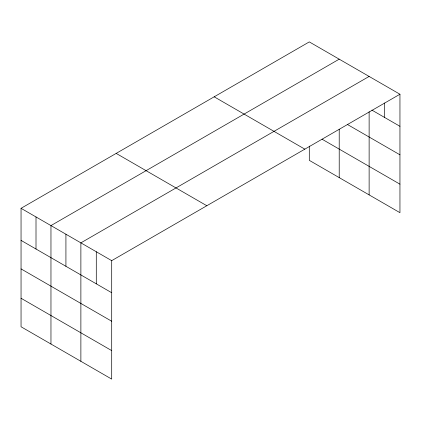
<?xml version="1.0" encoding="UTF-8"?>
<svg xmlns="http://www.w3.org/2000/svg" width="421" height="421" viewBox="0 0 421 421"><rect width="100%" height="100%" fill="white"/><g stroke="black" fill="none" stroke-linecap="round" stroke-linejoin="round"><path stroke-width="0.63" d="M369.128 111.754L369.128 194.886M21.05 208.316L111.702 260.652L111.702 379.1L21.05 326.764L21.05 208.316L309.298 41.9L399.95 94.236L399.95 212.684L309.298 160.348L309.298 146.092M339.215 59.166L50.962 225.588L50.962 344.036M369.128 76.438L80.879 242.859L80.879 361.307M111.702 260.652L399.95 94.236M371.88 110.102L399.95 126.311M347.525 124.542L399.95 154.812M322.044 139.198L399.95 184.177M214.178 96.814L304.825 149.155M116.175 153.397L206.822 205.737M21.05 240.391L111.702 292.727M21.05 268.898L111.702 321.234M21.05 298.263L111.702 350.598M384.541 103.008L384.541 117.412M339.215 129.321L339.215 177.615M96.288 251.758L96.288 283.833M65.923 234.223L65.923 266.298M36.006 216.952L36.006 249.027"/></g></svg>
